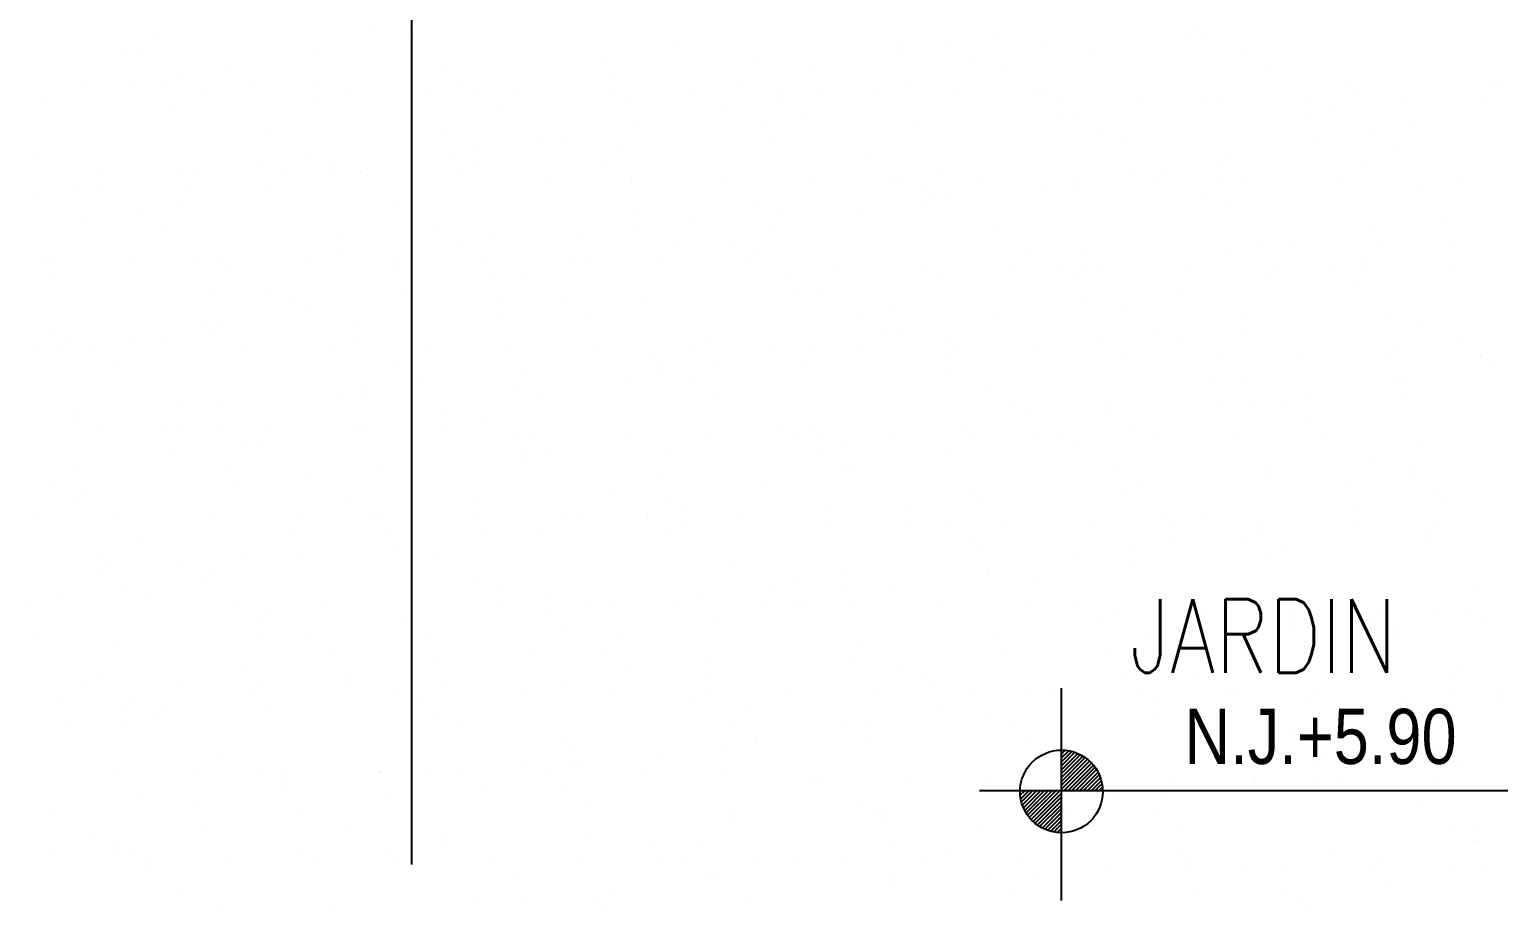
# Model space of a CAD drawing. Header units: millimetres. Extents: x -3 to 53, y -269 to 39.
# Drawn here: x 14.401 to 16.799, y 36.473 to 37.913 of the extents above; entities that cross this region are included whole.
import ezdxf
from ezdxf.enums import TextEntityAlignment as Align
from ezdxf.xclip import XClip

# ---------------------------------------------------------------- set-up
doc = ezdxf.new("R2010")
doc.units = ezdxf.units.MM
doc.header["$LTSCALE"] = 15
doc.header["$XCLIPFRAME"] = 2
for name, pattern in [('ACAD_ISO07W100', [3, 0, -3]), ('PHANTOM', [63.5, 31.75, -6.35, 6.35, -6.35, 6.35, -6.35]), ('PHANTOM2', [1.25, 0.625, -0.125, 0.125, -0.125, 0.125, -0.125])]:
    doc.linetypes.add(name, pattern=pattern)
doc.layers.get('0').update_dxf_attribs({"color": 250})
for name, color, linetype in [('A-EJES', 251, 'PHANTOM'), ('A-NIVELES-NPT', 252, 'Continuous'), ('A-TEXTO-AMBIENTE', 252, 'Continuous'), ('DLP_VERDE', 250, 'Continuous')]:
    doc.layers.add(name, color=color, linetype=linetype)
doc.layers.add('A-MUROS', color=252, linetype='Continuous', lineweight=30)
doc.styles.add('R80', font='ARIALN.TTF', dxfattribs={"height": 2.03})
doc.styles.add('ROMANS', font='romans.shx', dxfattribs={"width": 0.8})

# ---------------------------------------------------------------- blocks, each defined once
blk = doc.blocks.new('A$C9f73720c')
at = {"layer": 'DLP_VERDE', "linetype": 'Continuous'}
for p, q in [((41.685, 103.1247), (41.685, 103.1247)), ((41.6857, 103.1153), (41.6857, 103.1153)), ((41.7083, 103.0961), (41.7083, 103.0961)), ((41.828, 103.0192), (41.828, 103.0192)), ((41.6676, 102.9672), (41.6676, 102.9672)), ((41.7123, 102.9672), (41.7123, 102.9672)), ((41.8722, 102.9741), (41.8722, 102.9741)), ((41.9166, 102.9761), (41.9166, 102.9761)), ((42.1092, 102.9673), (42.1092, 102.9673)), ((42.1253, 102.9852), (42.1253, 102.9852)), ((41.8111, 102.959), (41.8111, 102.959)), ((41.9574, 102.9596), (41.9574, 102.9596)), ((42.1057, 102.9667), (42.1057, 102.9667)), ((41.7382, 102.9369), (41.7382, 102.9369)), ((42.0747, 102.9358), (42.0747, 102.9358)), ((41.7038, 102.9054), (41.7038, 102.9054)), ((41.6148, 102.8938), (41.6148, 102.8938)), ((41.6368, 102.8909), (41.6368, 102.8909)), ((41.7558, 102.8752), (41.7558, 102.8752)), ((42.021, 102.8865), (42.021, 102.8865)), ((41.6501, 102.8561), (41.6501, 102.8561)), ((41.8598, 102.8615), (41.8598, 102.8615)), ((41.8819, 102.8586), (41.8819, 102.8586)), ((42.4717, 102.851), (42.4717, 102.851)), ((42.5161, 102.8529), (42.5161, 102.8529)), ((41.6222, 102.8231), (41.6222, 102.8231)), ((41.7705, 102.8301), (41.7705, 102.8301)), ((41.8988, 102.826), (41.8988, 102.826)), ((42.0009, 102.843), (42.0009, 102.843)), ((42.0587, 102.833), (42.0587, 102.833)), ((42.1031, 102.8349), (42.1031, 102.8349)), ((42.1049, 102.8293), (42.1049, 102.8293)), ((42.1269, 102.8264), (42.1269, 102.8264)), ((42.2085, 102.8296), (42.2085, 102.8296)), ((42.3021, 102.8346), (42.3021, 102.8346)), ((42.3118, 102.844), (42.3118, 102.844)), ((42.6387, 102.8334), (42.6387, 102.8334)), ((42.6465, 102.829), (42.6465, 102.829)), ((41.6457, 102.8149), (41.6457, 102.8149)), ((41.6901, 102.8169), (41.6901, 102.8169)), ((41.9139, 102.8219), (41.9139, 102.8219)), ((41.9312, 102.8042), (41.9312, 102.8042)), ((42.0602, 102.8225), (42.0602, 102.8225)), ((42.2459, 102.8107), (42.2459, 102.8107)), ((42.2677, 102.8031), (42.2677, 102.8031)), ((42.352, 102.8213), (42.352, 102.8213)), ((42.4983, 102.822), (42.4983, 102.822)), ((42.3499, 102.797), (42.3499, 102.797)), ((42.3719, 102.7941), (42.3719, 102.7941)), ((42.4909, 102.7784), (42.4909, 102.7784)), ((42.5849, 102.7842), (42.5849, 102.7842)), ((41.5603, 102.7739), (41.5603, 102.7739)), ((41.8968, 102.7727), (41.8968, 102.7727)), ((42.214, 102.7538), (42.214, 102.7538)), ((42.5949, 102.7648), (42.5949, 102.7648)), ((42.617, 102.7619), (42.617, 102.7619)), ((41.5259, 102.7423), (41.5259, 102.7423)), ((42.7359, 102.7462), (42.7359, 102.7462)), ((42.8399, 102.7325), (42.8399, 102.7325)), ((42.862, 102.7296), (42.862, 102.7296)), ((42.866, 102.7323), (42.866, 102.7323)), ((41.8431, 102.7234), (41.8431, 102.7234)), ((42.6582, 102.7098), (42.6582, 102.7098)), ((42.7026, 102.7118), (42.7026, 102.7118)), ((42.9113, 102.7209), (42.9113, 102.7209)), ((41.4721, 102.6931), (41.4721, 102.6931)), ((41.5787, 102.6853), (41.5787, 102.6853)), ((41.725, 102.686), (41.725, 102.686)), ((41.8733, 102.693), (41.8733, 102.693)), ((42.0168, 102.6848), (42.0168, 102.6848)), ((42.0853, 102.6848), (42.0853, 102.6848)), ((42.1631, 102.6854), (42.1631, 102.6854)), ((42.2452, 102.6918), (42.2452, 102.6918)), ((42.2896, 102.6937), (42.2896, 102.6937)), ((42.3113, 102.6925), (42.3113, 102.6925)), ((42.4548, 102.6842), (42.4548, 102.6842)), ((42.4951, 102.7019), (42.4951, 102.7019)), ((42.4983, 102.7028), (42.4983, 102.7028)), ((42.6011, 102.6849), (42.6011, 102.6849)), ((42.7494, 102.6919), (42.7494, 102.6919)), ((42.8316, 102.7007), (42.8316, 102.7007)), ((42.8929, 102.6837), (42.8929, 102.6837)), ((41.4627, 102.6737), (41.4627, 102.6737)), ((41.4636, 102.6577), (41.4636, 102.6577)), ((41.5817, 102.658), (41.5817, 102.658)), ((41.6724, 102.6668), (41.6724, 102.6668)), ((41.8322, 102.6738), (41.8322, 102.6738)), ((41.8766, 102.6757), (41.8766, 102.6757)), ((42.1242, 102.6715), (42.1242, 102.6715)), ((42.4607, 102.6704), (42.4607, 102.6704)), ((41.6857, 102.6443), (41.6857, 102.6443)), ((41.7077, 102.6414), (41.7077, 102.6414)), ((41.7533, 102.6412), (41.7533, 102.6412)), ((42.0898, 102.64), (42.0898, 102.64)), ((42.7779, 102.6515), (42.7779, 102.6515)), ((41.7188, 102.6096), (41.7188, 102.6096)), ((41.8267, 102.6258), (41.8267, 102.6258)), ((41.9307, 102.6121), (41.9307, 102.6121)), ((41.9527, 102.6092), (41.9527, 102.6092)), ((42.407, 102.6211), (42.407, 102.6211)), ((42.036, 102.5907), (42.036, 102.5907)), ((42.0717, 102.5935), (42.0717, 102.5935)), ((41.6651, 102.5604), (41.6651, 102.5604)), ((42.1757, 102.5798), (42.1757, 102.5798)), ((42.1978, 102.5769), (42.1978, 102.5769)), ((42.3168, 102.5612), (42.3168, 102.5612)), ((42.6848, 102.5617), (42.6848, 102.5617)), ((42.6881, 102.5692), (42.6881, 102.5692)), ((42.8447, 102.5686), (42.8447, 102.5686)), ((42.8891, 102.5706), (42.8891, 102.5706)), ((41.5381, 102.5564), (41.5381, 102.5564)), ((41.6816, 102.5482), (41.6816, 102.5482)), ((41.8279, 102.5489), (41.8279, 102.5489)), ((41.9761, 102.5559), (41.9761, 102.5559)), ((42.1196, 102.5477), (42.1196, 102.5477)), ((42.2659, 102.5483), (42.2659, 102.5483)), ((42.2718, 102.5436), (42.2718, 102.5436)), ((42.3172, 102.5388), (42.3172, 102.5388)), ((42.4142, 102.5554), (42.4142, 102.5554)), ((42.4208, 102.5476), (42.4208, 102.5476)), ((42.4317, 102.5506), (42.4317, 102.5506)), ((42.4428, 102.5447), (42.4428, 102.5447)), ((42.4761, 102.5526), (42.4761, 102.5526)), ((42.5577, 102.5471), (42.5577, 102.5471)), ((42.6537, 102.5377), (42.6537, 102.5377)), ((42.7039, 102.5478), (42.7039, 102.5478)), ((42.8522, 102.5548), (42.8522, 102.5548)), ((41.6057, 102.5146), (41.6057, 102.5146)), ((41.6501, 102.5165), (41.6501, 102.5165)), ((41.8589, 102.5256), (41.8589, 102.5256)), ((42.0187, 102.5326), (42.0187, 102.5326)), ((42.0631, 102.5345), (42.0631, 102.5345)), ((42.5618, 102.529), (42.5618, 102.529)), ((42.6658, 102.5153), (42.6658, 102.5153)), ((42.6878, 102.5124), (42.6878, 102.5124)), ((41.4459, 102.5076), (41.4459, 102.5076)), ((41.9462, 102.5085), (41.9462, 102.5085)), ((42.2827, 102.5073), (42.2827, 102.5073)), ((42.5999, 102.4884), (42.5999, 102.4884)), ((42.8068, 102.4967), (42.8068, 102.4967)), ((41.5753, 102.4781), (41.5753, 102.4781)), ((41.9118, 102.4769), (41.9118, 102.4769)), ((41.4075, 102.4408), (41.4075, 102.4408)), ((41.5409, 102.4466), (41.5409, 102.4466)), ((42.229, 102.4581), (42.229, 102.4581)), ((41.5115, 102.4271), (41.5115, 102.4271)), ((41.5335, 102.4242), (41.5335, 102.4242)), ((41.641, 102.4193), (41.641, 102.4193)), ((41.8581, 102.4277), (41.8581, 102.4277)), ((42.079, 102.4188), (42.079, 102.4188)), ((42.517, 102.4183), (42.517, 102.4183)), ((42.8713, 102.4205), (42.8713, 102.4205)), ((42.8811, 102.4365), (42.8811, 102.4365)), ((41.4871, 102.3973), (41.4871, 102.3973)), ((41.4927, 102.4123), (41.4927, 102.4123)), ((41.6525, 102.4086), (41.6525, 102.4086)), ((41.7565, 102.3949), (41.7565, 102.3949)), ((41.7786, 102.392), (41.7786, 102.392)), ((41.7844, 102.4111), (41.7844, 102.4111)), ((41.9307, 102.4118), (41.9307, 102.4118)), ((42.2052, 102.3914), (42.2052, 102.3914)), ((42.2225, 102.4106), (42.2225, 102.4106)), ((42.2496, 102.3933), (42.2496, 102.3933)), ((42.3687, 102.4112), (42.3687, 102.4112)), ((42.4583, 102.4025), (42.4583, 102.4025)), ((42.5101, 102.4061), (42.5101, 102.4061)), ((42.6182, 102.4094), (42.6182, 102.4094)), ((42.6605, 102.41), (42.6605, 102.41)), ((42.6626, 102.4114), (42.6626, 102.4114)), ((42.8068, 102.4107), (42.8068, 102.4107)), ((42.8467, 102.405), (42.8467, 102.405)), ((41.7922, 102.3734), (41.7922, 102.3734)), ((41.8366, 102.3753), (41.8366, 102.3753)), ((41.8976, 102.3763), (41.8976, 102.3763)), ((42.0454, 102.3844), (42.0454, 102.3844)), ((42.1392, 102.3758), (42.1392, 102.3758)), ((42.4757, 102.3746), (42.4757, 102.3746)), ((41.3792, 102.3553), (41.3792, 102.3553)), ((41.4237, 102.3573), (41.4237, 102.3573)), ((41.6324, 102.3664), (41.6324, 102.3664)), ((41.7683, 102.3454), (41.7683, 102.3454)), ((42.0016, 102.3626), (42.0016, 102.3626)), ((42.0236, 102.3597), (42.0236, 102.3597)), ((42.1048, 102.3442), (42.1048, 102.3442)), ((42.1426, 102.344), (42.1426, 102.344)), ((42.7929, 102.3557), (42.7929, 102.3557)), ((42.2466, 102.3304), (42.2466, 102.3304)), ((42.2686, 102.3275), (42.2686, 102.3275)), ((42.422, 102.3254), (42.422, 102.3254)), ((41.3974, 102.315), (41.3974, 102.315)), ((41.7339, 102.3139), (41.7339, 102.3139)), ((42.3876, 102.3118), (42.3876, 102.3118)), ((42.4916, 102.2981), (42.4916, 102.2981)), ((41.3629, 102.2835), (41.3629, 102.2835)), ((41.4492, 102.2745), (41.4492, 102.2745)), ((41.5955, 102.2752), (41.5955, 102.2752)), ((41.7438, 102.2822), (41.7438, 102.2822)), ((41.8873, 102.274), (41.8873, 102.274)), ((42.0335, 102.2746), (42.0335, 102.2746)), ((42.0511, 102.295), (42.0511, 102.295)), ((42.1818, 102.2817), (42.1818, 102.2817)), ((42.3253, 102.2734), (42.3253, 102.2734)), ((42.4716, 102.2741), (42.4716, 102.2741)), ((42.5137, 102.2952), (42.5137, 102.2952)), ((42.6199, 102.2811), (42.6199, 102.2811)), ((42.6326, 102.2795), (42.6326, 102.2795)), ((42.7031, 102.2734), (42.7031, 102.2734)), ((42.7633, 102.2729), (42.7633, 102.2729)), ((41.6801, 102.2646), (41.6801, 102.2646)), ((42.3917, 102.2502), (42.3917, 102.2502)), ((42.4361, 102.2522), (42.4361, 102.2522)), ((42.6448, 102.2613), (42.6448, 102.2613)), ((42.7367, 102.2658), (42.7367, 102.2658)), ((42.7587, 102.2629), (42.7587, 102.2629)), ((42.8047, 102.2683), (42.8047, 102.2683)), ((41.8189, 102.2252), (41.8189, 102.2252)), ((41.9787, 102.2322), (41.9787, 102.2322)), ((42.0231, 102.2341), (42.0231, 102.2341)), ((42.2319, 102.2433), (42.2319, 102.2433)), ((42.3322, 102.2431), (42.3322, 102.2431)), ((42.6687, 102.2419), (42.6687, 102.2419)), ((41.3374, 102.2099), (41.3374, 102.2099)), ((41.3594, 102.207), (41.3594, 102.207)), ((41.4059, 102.2072), (41.4059, 102.2072)), ((41.5657, 102.2142), (41.5657, 102.2142)), ((41.6102, 102.2161), (41.6102, 102.2161)), ((41.9613, 102.2127), (41.9613, 102.2127)), ((42.2978, 102.2115), (42.2978, 102.2115)), ((41.4784, 102.1914), (41.4784, 102.1914)), ((41.5824, 102.1777), (41.5824, 102.1777)), ((41.5903, 102.1823), (41.5903, 102.1823)), ((41.9268, 102.1812), (41.9268, 102.1812)), ((42.615, 102.1927), (42.615, 102.1927)), ((41.6044, 102.1748), (41.6044, 102.1748)), ((41.7234, 102.1591), (41.7234, 102.1591)), ((42.244, 102.1623), (42.244, 102.1623)), ((41.4086, 102.1456), (41.4086, 102.1456)), ((41.5521, 102.1374), (41.5521, 102.1374)), ((41.5559, 102.1508), (41.5559, 102.1508)), ((41.6983, 102.1381), (41.6983, 102.1381)), ((41.8274, 102.1454), (41.8274, 102.1454)), ((41.8466, 102.1451), (41.8466, 102.1451)), ((41.8494, 102.1425), (41.8494, 102.1425)), ((41.8731, 102.1319), (41.8731, 102.1319)), ((41.9901, 102.1369), (41.9901, 102.1369)), ((42.1364, 102.1375), (42.1364, 102.1375)), ((42.2847, 102.1446), (42.2847, 102.1446)), ((42.4281, 102.1363), (42.4281, 102.1363)), ((42.5744, 102.137), (42.5744, 102.137)), ((42.7227, 102.144), (42.7227, 102.144)), ((41.9684, 102.1268), (41.9684, 102.1268)), ((42.0724, 102.1132), (42.0724, 102.1132)), ((42.0945, 102.1103), (42.0945, 102.1103)), ((42.5252, 102.1104), (42.5252, 102.1104)), ((42.5782, 102.1091), (42.5782, 102.1091)), ((42.6226, 102.111), (42.6226, 102.111)), ((41.5022, 102.1016), (41.5022, 102.1016)), ((42.0054, 102.0841), (42.0054, 102.0841)), ((42.1542, 102.08), (42.1542, 102.08)), ((42.1652, 102.091), (42.1652, 102.091)), ((42.2096, 102.093), (42.2096, 102.093)), ((42.2135, 102.0946), (42.2135, 102.0946)), ((42.3175, 102.0809), (42.3175, 102.0809)), ((42.4184, 102.1021), (42.4184, 102.1021)), ((41.3837, 102.0569), (41.3837, 102.0569)), ((41.5924, 102.066), (41.5924, 102.066)), ((41.7522, 102.073), (41.7522, 102.073)), ((41.7967, 102.0749), (41.7967, 102.0749)), ((42.3395, 102.078), (42.3395, 102.078)), ((42.4585, 102.0623), (42.4585, 102.0623)), ((42.4907, 102.0788), (42.4907, 102.0788)), ((41.3393, 102.055), (41.3393, 102.055)), ((41.7833, 102.0496), (41.7833, 102.0496)), ((42.1198, 102.0485), (42.1198, 102.0485)), ((42.5625, 102.0486), (42.5625, 102.0486)), ((42.5845, 102.0457), (42.5845, 102.0457)), ((41.4124, 102.0193), (41.4124, 102.0193)), ((41.5114, 102.0085), (41.5114, 102.0085)), ((41.7489, 102.0181), (41.7489, 102.0181)), ((41.9495, 102.008), (41.9495, 102.008)), ((42.437, 102.0296), (42.437, 102.0296)), ((42.7035, 102.0301), (42.7035, 102.0301)), ((41.3631, 102.0015), (41.3631, 102.0015)), ((41.378, 101.9877), (41.378, 101.9877)), ((41.6549, 102.0003), (41.6549, 102.0003)), ((41.8012, 102.001), (41.8012, 102.001)), ((42.0661, 101.9992), (42.0661, 101.9992)), ((42.0929, 101.9998), (42.0929, 101.9998)), ((42.2392, 102.0004), (42.2392, 102.0004)), ((42.3875, 102.0075), (42.3875, 102.0075)), ((42.531, 101.9992), (42.531, 101.9992)), ((42.6773, 101.9999), (42.6773, 101.9999)), ((41.3042, 101.9742), (41.3042, 101.9742)), ((41.4082, 101.9605), (41.4082, 101.9605)), ((41.6951, 101.9689), (41.6951, 101.9689)), ((42.6049, 101.9609), (42.6049, 101.9609)), ((42.7181, 101.9777), (42.7181, 101.9777)), ((41.3242, 101.9385), (41.3242, 101.9385)), ((41.4303, 101.9576), (41.4303, 101.9576)), ((41.5492, 101.9419), (41.5492, 101.9419)), ((42.1919, 101.9429), (42.1919, 101.9429)), ((42.3472, 101.9473), (42.3472, 101.9473)), ((42.3517, 101.9499), (42.3517, 101.9499)), ((42.3961, 101.9518), (42.3961, 101.9518)), ((42.6837, 101.9461), (42.6837, 101.9461)), ((41.5258, 101.9138), (41.5258, 101.9138)), ((41.5702, 101.9157), (41.5702, 101.9157)), ((41.6532, 101.9282), (41.6532, 101.9282)), ((41.6753, 101.9253), (41.6753, 101.9253)), ((41.7789, 101.9248), (41.7789, 101.9248)), ((41.9387, 101.9318), (41.9387, 101.9318)), ((41.9763, 101.9169), (41.9763, 101.9169)), ((41.9832, 101.9338), (41.9832, 101.9338)), ((42.3128, 101.9158), (42.3128, 101.9158)), ((41.3659, 101.9068), (41.3659, 101.9068)), ((41.7943, 101.9096), (41.7943, 101.9096)), ((41.8983, 101.896), (41.8983, 101.896)), ((41.9203, 101.8931), (41.9203, 101.8931)), ((42.63, 101.8969), (42.63, 101.8969)), ((41.3197, 101.8637), (41.3197, 101.8637)), ((41.466, 101.8644), (41.466, 101.8644)), ((41.6054, 101.8866), (41.6054, 101.8866)), ((41.6143, 101.8714), (41.6143, 101.8714)), ((41.904, 101.8639), (41.904, 101.8639)), ((41.9419, 101.8854), (41.9419, 101.8854)), ((42.0393, 101.8774), (42.0393, 101.8774)), ((42.0523, 101.8709), (42.0523, 101.8709)), ((42.2591, 101.8665), (42.2591, 101.8665)), ((42.4903, 101.8704), (42.4903, 101.8704)), ((41.2344, 101.8562), (41.2344, 101.8562)), ((41.5709, 101.855), (41.5709, 101.855)), ((41.7577, 101.8632), (41.7577, 101.8632)), ((42.1433, 101.8637), (42.1433, 101.8637)), ((42.1653, 101.8608), (42.1653, 101.8608)), ((42.1958, 101.8627), (42.1958, 101.8627)), ((42.2843, 101.8451), (42.2843, 101.8451)), ((42.3421, 101.8633), (42.3421, 101.8633)), ((42.6338, 101.8621), (42.6338, 101.8621)), ((41.8881, 101.8362), (41.8881, 101.8362)), ((42.3883, 101.8314), (42.3883, 101.8314)), ((42.4104, 101.8285), (42.4104, 101.8285)), ((41.5172, 101.8058), (41.5172, 101.8058)), ((42.1697, 101.7926), (42.1697, 101.7926)), ((42.3784, 101.8017), (42.3784, 101.8017)), ((42.5294, 101.8129), (42.5294, 101.8129)), ((42.5382, 101.8087), (42.5382, 101.8087)), ((42.5402, 101.8146), (42.5402, 101.8146)), ((42.5826, 101.8106), (42.5826, 101.8106)), ((42.6334, 101.7992), (42.6334, 101.7992)), ((42.6554, 101.7963), (42.6554, 101.7963)), ((41.7123, 101.7726), (41.7123, 101.7726)), ((41.7567, 101.7746), (41.7567, 101.7746)), ((41.9654, 101.7837), (41.9654, 101.7837)), ((42.1252, 101.7907), (42.1252, 101.7907)), ((42.1693, 101.7843), (42.1693, 101.7843)), ((42.5058, 101.7831), (42.5058, 101.7831)), ((41.2993, 101.7546), (41.2993, 101.7546)), ((41.3437, 101.7565), (41.3437, 101.7565)), ((41.5524, 101.7656), (41.5524, 101.7656)), ((41.7983, 101.7539), (41.7983, 101.7539)), ((42.1348, 101.7527), (42.1348, 101.7527)), ((41.2341, 101.7433), (41.2341, 101.7433)), ((41.2561, 101.7404), (41.2561, 101.7404)), ((41.2791, 101.7348), (41.2791, 101.7348)), ((41.3751, 101.7247), (41.3751, 101.7247)), ((41.4225, 101.7266), (41.4225, 101.7266)), ((41.4274, 101.7235), (41.4274, 101.7235)), ((41.5688, 101.7273), (41.5688, 101.7273)), ((41.7171, 101.7343), (41.7171, 101.7343)), ((41.7639, 101.7224), (41.7639, 101.7224)), ((41.8606, 101.7261), (41.8606, 101.7261)), ((42.0069, 101.7268), (42.0069, 101.7268)), ((42.1551, 101.7338), (42.1551, 101.7338)), ((42.2986, 101.7256), (42.2986, 101.7256)), ((42.4449, 101.7262), (42.4449, 101.7262)), ((42.452, 101.7338), (42.452, 101.7338)), ((42.5932, 101.7333), (42.5932, 101.7333)), ((41.4791, 101.711), (41.4791, 101.711)), ((41.5011, 101.7081), (41.5011, 101.7081)), ((42.0811, 101.7035), (42.0811, 101.7035)), ((41.393, 101.692), (41.393, 101.692)), ((41.6201, 101.6924), (41.6201, 101.6924)), ((41.7102, 101.6731), (41.7102, 101.6731)), ((41.7241, 101.6788), (41.7241, 101.6788)), ((41.7461, 101.6759), (41.7461, 101.6759)), ((41.8651, 101.6602), (41.8651, 101.6602)), ((42.3117, 101.6495), (42.3117, 101.6495)), ((42.3562, 101.6514), (42.3562, 101.6514)), ((42.3622, 101.6516), (42.3622, 101.6516)), ((42.5649, 101.6605), (42.5649, 101.6605)), ((41.3392, 101.6427), (41.3392, 101.6427)), ((41.7389, 101.6245), (41.7389, 101.6245)), ((41.8988, 101.6314), (41.8988, 101.6314)), ((41.9432, 101.6334), (41.9432, 101.6334)), ((41.9691, 101.6465), (41.9691, 101.6465)), ((41.9912, 101.6436), (41.9912, 101.6436)), ((42.1102, 101.6279), (42.1102, 101.6279)), ((42.1519, 101.6425), (42.1519, 101.6425)), ((41.3259, 101.6064), (41.3259, 101.6064)), ((41.4858, 101.6134), (41.4858, 101.6134)), ((41.5302, 101.6154), (41.5302, 101.6154)), ((41.9913, 101.6212), (41.9913, 101.6212)), ((42.2142, 101.6142), (42.2142, 101.6142)), ((42.2362, 101.6113), (42.2362, 101.6113)), ((42.3278, 101.62), (42.3278, 101.62)), ((41.2336, 101.5907), (41.2336, 101.5907)), ((41.3819, 101.5977), (41.3819, 101.5977)), ((41.5254, 101.5895), (41.5254, 101.5895)), ((41.6204, 101.5908), (41.6204, 101.5908)), ((41.6717, 101.5902), (41.6717, 101.5902)), ((41.8199, 101.5972), (41.8199, 101.5972)), ((41.9569, 101.5897), (41.9569, 101.5897)), ((41.9634, 101.589), (41.9634, 101.589)), ((42.1097, 101.5897), (42.1097, 101.5897)), ((42.258, 101.5967), (42.258, 101.5967)), ((42.3552, 101.5957), (42.3552, 101.5957)), ((42.4015, 101.5885), (42.4015, 101.5885)), ((42.4592, 101.582), (42.4592, 101.582)), ((42.4812, 101.5791), (42.4812, 101.5791)), ((42.5477, 101.5891), (42.5477, 101.5891)), ((41.2494, 101.5605), (41.2494, 101.5605)), ((41.586, 101.5593), (41.586, 101.5593)), ((42.2741, 101.5708), (42.2741, 101.5708)), ((42.6002, 101.5634), (42.6002, 101.5634)), ((41.215, 101.5289), (41.215, 101.5289)), ((41.9031, 101.5404), (41.9031, 101.5404)), ((41.2009, 101.5075), (41.2009, 101.5075)), ((41.5322, 101.51), (41.5322, 101.51)), ((42.4982, 101.5083), (42.4982, 101.5083)), ((42.5427, 101.5102), (42.5427, 101.5102)), ((42.5552, 101.5189), (42.5552, 101.5189)), ((41.3049, 101.4938), (41.3049, 101.4938)), ((41.327, 101.4909), (41.327, 101.4909)), ((41.9254, 101.4833), (41.9254, 101.4833)), ((42.0853, 101.4903), (42.0853, 101.4903)), ((42.1297, 101.4922), (42.1297, 101.4922)), ((42.1843, 101.4885), (42.1843, 101.4885)), ((42.3384, 101.5013), (42.3384, 101.5013)), ((42.5208, 101.4873), (42.5208, 101.4873)), ((41.1613, 101.4797), (41.1613, 101.4797)), ((41.3037, 101.4561), (41.3037, 101.4561)), ((41.4459, 101.4752), (41.4459, 101.4752)), ((41.4848, 101.4606), (41.4848, 101.4606)), ((41.5124, 101.4653), (41.5124, 101.4653)), ((41.55, 101.4616), (41.55, 101.4616)), ((41.572, 101.4587), (41.572, 101.4587)), ((41.6723, 101.4722), (41.6723, 101.4722)), ((41.7167, 101.4742), (41.7167, 101.4742)), ((41.8134, 101.4581), (41.8134, 101.4581)), ((41.9228, 101.4601), (41.9228, 101.4601)), ((42.1499, 101.457), (42.1499, 101.457)), ((42.3608, 101.4596), (42.3608, 101.4596)), ((41.0994, 101.4472), (41.0994, 101.4472)), ((41.1902, 101.4529), (41.1902, 101.4529)), ((41.2593, 101.4542), (41.2593, 101.4542)), ((41.3365, 101.4536), (41.3365, 101.4536)), ((41.6282, 101.4524), (41.6282, 101.4524)), ((41.691, 101.443), (41.691, 101.443)), ((41.7745, 101.4531), (41.7745, 101.4531)), ((42.0663, 101.4519), (42.0663, 101.4519)), ((42.2125, 101.4525), (42.2125, 101.4525)), ((42.4671, 101.4381), (42.4671, 101.4381)), ((42.5043, 101.4513), (42.5043, 101.4513)), ((41.4424, 101.4278), (41.4424, 101.4278)), ((41.7789, 101.4266), (41.7789, 101.4266)), ((41.795, 101.4293), (41.795, 101.4293)), ((41.817, 101.4264), (41.817, 101.4264)), ((41.936, 101.4107), (41.936, 101.4107)), ((41.0715, 101.3974), (41.0715, 101.3974)), ((41.408, 101.3962), (41.408, 101.3962)), ((42.04, 101.397), (42.04, 101.397)), ((42.062, 101.3941), (42.062, 101.3941)), ((42.0961, 101.4077), (42.0961, 101.4077)), ((41.7252, 101.3773), (41.7252, 101.3773)), ((42.181, 101.3785), (42.181, 101.3785)), ((42.285, 101.3648), (42.285, 101.3648)), ((42.3071, 101.3619), (42.3071, 101.3619)), ((42.5249, 101.3602), (42.5249, 101.3602)), ((41.3543, 101.347), (41.3543, 101.347)), ((42.1119, 101.3421), (42.1119, 101.3421)), ((42.2718, 101.3491), (42.2718, 101.3491)), ((42.3162, 101.351), (42.3162, 101.351)), ((42.3773, 101.3558), (42.3773, 101.3558)), ((42.4261, 101.3462), (42.4261, 101.3462)), ((41.1496, 101.3241), (41.1496, 101.3241)), ((41.293, 101.3158), (41.293, 101.3158)), ((41.4393, 101.3165), (41.4393, 101.3165)), ((41.4458, 101.313), (41.4458, 101.313)), ((41.4902, 101.315), (41.4902, 101.315)), ((41.5876, 101.3235), (41.5876, 101.3235)), ((41.6989, 101.3241), (41.6989, 101.3241)), ((41.7311, 101.3153), (41.7311, 101.3153)), ((41.8588, 101.3311), (41.8588, 101.3311)), ((41.8773, 101.316), (41.8773, 101.316)), ((41.9032, 101.333), (41.9032, 101.333)), ((42.0063, 101.3254), (42.0063, 101.3254)), ((42.0256, 101.323), (42.0256, 101.323)), ((42.1691, 101.3148), (42.1691, 101.3148)), ((42.3154, 101.3154), (42.3154, 101.3154)), ((42.3428, 101.3243), (42.3428, 101.3243)), ((42.4637, 101.3225), (42.4637, 101.3225)), ((42.5301, 101.3325), (42.5301, 101.3325)), ((42.5521, 101.3296), (42.5521, 101.3296)), ((41.0772, 101.2969), (41.0772, 101.2969)), ((41.2859, 101.3061), (41.2859, 101.3061)), ((41.6354, 101.2951), (41.6354, 101.2951)), ((41.9719, 101.2939), (41.9719, 101.2939)), ((41.1308, 101.2766), (41.1308, 101.2766)), ((41.1528, 101.2737), (41.1528, 101.2737)), ((41.2645, 101.2647), (41.2645, 101.2647)), ((42.2891, 101.275), (42.2891, 101.275)), ((41.2718, 101.258), (41.2718, 101.258)), ((41.3758, 101.2444), (41.3758, 101.2444)), ((41.3978, 101.2415), (41.3978, 101.2415)), ((41.601, 101.2635), (41.601, 101.2635)), ((41.9182, 101.2446), (41.9182, 101.2446)), ((41.2301, 101.2332), (41.2301, 101.2332)), ((41.5168, 101.2258), (41.5168, 101.2258)), ((41.5472, 101.2143), (41.5472, 101.2143)), ((41.6208, 101.2121), (41.6208, 101.2121)), ((41.6429, 101.2092), (41.6429, 101.2092)), ((41.7618, 101.1935), (41.7618, 101.1935)), ((42.1993, 101.1927), (42.1993, 101.1927)), ((42.2984, 101.2009), (42.2984, 101.2009)), ((42.4583, 101.2079), (42.4583, 101.2079)), ((42.5027, 101.2099), (42.5027, 101.2099)), ((41.1041, 101.1799), (41.1041, 101.1799)), ((41.1763, 101.1839), (41.1763, 101.1839)), ((41.2524, 101.187), (41.2524, 101.187)), ((41.3959, 101.1787), (41.3959, 101.1787)), ((41.5421, 101.1794), (41.5421, 101.1794)), ((41.6323, 101.1719), (41.6323, 101.1719)), ((41.6767, 101.1738), (41.6767, 101.1738)), ((41.6904, 101.1864), (41.6904, 101.1864)), ((41.8339, 101.1782), (41.8339, 101.1782)), ((41.8658, 101.1798), (41.8658, 101.1798)), ((41.8854, 101.1829), (41.8854, 101.1829)), ((41.8879, 101.1769), (41.8879, 101.1769)), ((41.9802, 101.1789), (41.9802, 101.1789)), ((42.0453, 101.1899), (42.0453, 101.1899)), ((42.0897, 101.1918), (42.0897, 101.1918)), ((42.1285, 101.1859), (42.1285, 101.1859)), ((42.2719, 101.1777), (42.2719, 101.1777)), ((42.4182, 101.1783), (42.4182, 101.1783)), ((41.0594, 101.1469), (41.0594, 101.1469)), ((41.2193, 101.1538), (41.2193, 101.1538)), ((41.2637, 101.1558), (41.2637, 101.1558)), ((41.4724, 101.1649), (41.4724, 101.1649)), ((41.8284, 101.1624), (41.8284, 101.1624)), ((42.0069, 101.1613), (42.0069, 101.1613)), ((42.1109, 101.1476), (42.1109, 101.1476)), ((42.1329, 101.1447), (42.1329, 101.1447)), ((42.1649, 101.1612), (42.1649, 101.1612)), ((41.4574, 101.132), (41.4574, 101.132)), ((41.794, 101.1308), (41.794, 101.1308)), ((42.2519, 101.129), (42.2519, 101.129)), ((42.4821, 101.1423), (42.4821, 101.1423)), ((41.0865, 101.1016), (41.0865, 101.1016)), ((41.423, 101.1005), (41.423, 101.1005)), ((42.1111, 101.112), (42.1111, 101.112)), ((42.3559, 101.1153), (42.3559, 101.1153)), ((42.3779, 101.1124), (42.3779, 101.1124)), ((41.7402, 101.0816), (41.7402, 101.0816)), ((40.9786, 101.0565), (40.9786, 101.0565)), ((41.0521, 101.0701), (41.0521, 101.0701)), ((41.3552, 101.0498), (41.3552, 101.0498)), ((41.3693, 101.0512), (41.3693, 101.0512)), ((41.7933, 101.0493), (41.7933, 101.0493)), ((42.2313, 101.0488), (42.2313, 101.0488)), ((42.2318, 101.0487), (42.2318, 101.0487)), ((42.2762, 101.0507), (42.2762, 101.0507)), ((42.3923, 101.06), (42.3923, 101.06)), ((41.0607, 101.0421), (41.0607, 101.0421)), ((41.0976, 101.0408), (41.0976, 101.0408)), ((41.2016, 101.0272), (41.2016, 101.0272)), ((41.2069, 101.0428), (41.2069, 101.0428)), ((41.4987, 101.0416), (41.4987, 101.0416)), ((41.645, 101.0423), (41.645, 101.0423)), ((41.8188, 101.0307), (41.8188, 101.0307)), ((41.8632, 101.0326), (41.8632, 101.0326)), ((41.9367, 101.0411), (41.9367, 101.0411)), ((42.0214, 101.0297), (42.0214, 101.0297)), ((42.0719, 101.0417), (42.0719, 101.0417)), ((42.083, 101.0418), (42.083, 101.0418)), ((42.3579, 101.0285), (42.3579, 101.0285)), ((42.3748, 101.0406), (42.3748, 101.0406)), ((40.9984, 101.0209), (40.9984, 101.0209)), ((41.2237, 101.0243), (41.2237, 101.0243)), ((41.2459, 101.0057), (41.2459, 101.0057)), ((41.3427, 101.0086), (41.3427, 101.0086)), ((41.4058, 101.0127), (41.4058, 101.0127)), ((41.4502, 101.0146), (41.4502, 101.0146)), ((41.6589, 101.0237), (41.6589, 101.0237)), ((40.9928, 100.9946), (40.9928, 100.9946)), ((41.0372, 100.9966), (41.0372, 100.9966)), ((41.4467, 100.9949), (41.4467, 100.9949)), ((41.4687, 100.992), (41.4687, 100.992)), ((41.6504, 100.9993), (41.6504, 100.9993)), ((41.9869, 100.9981), (41.9869, 100.9981)), ((42.3041, 100.9793), (42.3041, 100.9793)), ((41.2795, 100.9689), (41.2795, 100.9689)), ((41.5877, 100.9763), (41.5877, 100.9763)), ((41.616, 100.9678), (41.616, 100.9678)), ((41.6917, 100.9626), (41.6917, 100.9626)), ((41.7137, 100.9597), (41.7137, 100.9597)), ((41.2451, 100.9374), (41.2451, 100.9374)), ((41.8327, 100.9441), (41.8327, 100.9441)), ((41.9332, 100.9489), (41.9332, 100.9489)), ((41.9367, 100.9304), (41.9367, 100.9304)), ((41.02, 100.9133), (41.02, 100.9133)), ((41.1635, 100.905), (41.1635, 100.905)), ((41.3098, 100.9057), (41.3098, 100.9057)), ((41.4581, 100.9127), (41.4581, 100.9127)), ((41.5623, 100.9185), (41.5623, 100.9185)), ((41.7478, 100.9052), (41.7478, 100.9052)), ((41.8961, 100.9122), (41.8961, 100.9122)), ((41.9588, 100.9275), (41.9588, 100.9275)), ((42.0777, 100.9118), (42.0777, 100.9118)), ((42.1859, 100.9047), (42.1859, 100.9047)), ((42.3341, 100.9117), (42.3341, 100.9117)), ((42.4183, 100.9075), (42.4183, 100.9075)), ((41.1913, 100.8882), (41.1913, 100.8882)), ((41.6015, 100.9045), (41.6015, 100.9045)), ((41.8454, 100.8825), (41.8454, 100.8825)), ((42.0053, 100.8895), (42.0053, 100.8895)), ((42.0396, 100.904), (42.0396, 100.904)), ((42.0497, 100.8915), (42.0497, 100.8915)), ((42.1817, 100.8981), (42.1817, 100.8981)), ((42.2038, 100.8952), (42.2038, 100.8952)), ((42.2143, 100.897), (42.2143, 100.897)), ((42.2584, 100.9006), (42.2584, 100.9006)), ((41.4324, 100.8645), (41.4324, 100.8645)), ((41.5923, 100.8715), (41.5923, 100.8715)), ((41.6367, 100.8734), (41.6367, 100.8734)), ((41.8434, 100.8666), (41.8434, 100.8666)), ((42.1799, 100.8654), (42.1799, 100.8654)), ((42.3228, 100.8796), (42.3228, 100.8796)), ((41.0194, 100.8465), (41.0194, 100.8465)), ((41.1793, 100.8535), (41.1793, 100.8535)), ((41.2237, 100.8554), (41.2237, 100.8554)), ((41.4725, 100.8362), (41.4725, 100.8362)), ((41.809, 100.8351), (41.809, 100.8351)), ((42.1262, 100.8162), (42.1262, 100.8162)), ((41.1015, 100.8059), (41.1015, 100.8059)), ((41.1685, 100.7914), (41.1685, 100.7914)), ((41.4381, 100.8047), (41.4381, 100.8047)), ((41.7552, 100.7858), (41.7552, 100.7858)), ((41.2663, 100.7679), (41.2663, 100.7679)), ((41.2725, 100.7777), (41.2725, 100.7777)), ((41.2945, 100.7748), (41.2945, 100.7748)), ((41.4126, 100.7686), (41.4126, 100.7686)), ((41.5609, 100.7756), (41.5609, 100.7756)), ((41.7044, 100.7674), (41.7044, 100.7674)), ((41.8507, 100.7681), (41.8507, 100.7681)), ((41.9989, 100.7751), (41.9989, 100.7751)), ((42.1424, 100.7669), (42.1424, 100.7669)), ((42.2887, 100.7676), (42.2887, 100.7676)), ((41.3843, 100.7555), (41.3843, 100.7555)), ((41.4135, 100.7591), (41.4135, 100.7591)), ((41.5175, 100.7454), (41.5175, 100.7454)), ((41.5396, 100.7425), (41.5396, 100.7425)), ((42.0319, 100.7414), (42.0319, 100.7414)), ((42.1918, 100.7483), (42.1918, 100.7483)), ((42.2362, 100.7503), (42.2362, 100.7503)), ((41.4102, 100.7142), (41.4102, 100.7142)), ((41.6189, 100.7233), (41.6189, 100.7233)), ((41.6586, 100.7269), (41.6586, 100.7269)), ((41.7626, 100.7132), (41.7626, 100.7132)), ((41.7788, 100.7303), (41.7788, 100.7303)), ((41.8232, 100.7322), (41.8232, 100.7322)), ((42.0364, 100.7339), (42.0364, 100.7339)), ((42.3729, 100.7327), (42.3729, 100.7327)), ((41.6654, 100.7035), (41.6654, 100.7035)), ((41.7846, 100.7103), (41.7846, 100.7103)), ((41.9036, 100.6946), (41.9036, 100.6946)), ((42.002, 100.7024), (42.002, 100.7024)), ((41.631, 100.672), (41.631, 100.672)), ((42.0076, 100.6809), (42.0076, 100.6809)), ((42.0296, 100.678), (42.0296, 100.678)), ((42.3191, 100.6835), (42.3191, 100.6835)), ((41.9482, 100.6531), (41.9482, 100.6531)), ((42.1486, 100.6624), (42.1486, 100.6624)), ((42.2526, 100.6487), (42.2526, 100.6487)), ((42.2746, 100.6458), (42.2746, 100.6458)), ((41.6637, 100.6385), (41.6637, 100.6385)), ((41.8072, 100.6303), (41.8072, 100.6303)), ((41.9535, 100.631), (41.9535, 100.631)), ((42.1018, 100.638), (42.1018, 100.638)), ((42.2453, 100.6298), (42.2453, 100.6298)), ((42.2184, 100.6002), (42.2184, 100.6002)), ((42.2294, 100.6012), (42.2294, 100.6012)), ((41.8054, 100.5822), (41.8054, 100.5822)), ((41.8584, 100.5708), (41.8584, 100.5708)), ((41.9653, 100.5891), (41.9653, 100.5891)), ((42.0097, 100.5911), (42.0097, 100.5911)), ((42.1949, 100.5697), (42.1949, 100.5697)), ((42.1412, 100.5204), (42.1412, 100.5204)), ((42.2046, 100.5009), (42.2046, 100.5009))]:
    blk.add_line(p, q, dxfattribs=at)
at = {"style": 'R80'}
for height, rotation, p in [(0.09, 0.009, (39.554, 141.0046, 0)), (0.09, 0.009, (45.7984, 139.3226, 0)), (0.09, 0.009, (50.4634, 135.3578, 0)), (0.09, 0.009, (41.9784, 129.0436, 0)), (0.09, 0.009, (37.8409, 128.6089, 0)), (0.09, 0.009, (35.483, 116.3582, 0)), (0.09, 0.009, (38.5607, 113.6321, 0)), (0.09, 0.009, (45.1292, 84.3757, 0)), (0.09, 0.009, (43.9111, 83.9335, 0)), (0.09, 0.009, (43.1485, 83.401, 0)), (0.09, 0.009, (28.0067, 80.1071, 0)), (0.09, 0.009, (44.3753, 79.9046, 0)), (0.09, 0.009, (55.151, 79.2173, 0)), (0.09, 0.009, (38.2608, 76.0049)), (0.09, 0.009, (39.0036, 75.5558)), (0.09, 0.009, (27.5137, 75.2133, 0)), (0.09, 0.009, (27.5137, 75.2133, 0)), (0.09, 0.009, (39.8519, 75.1543)), (0.09, 0.009, (25.3599, 70.2709, 0)), (0.09, 0.009, (32.1646, 69.192, 0)), (0.09, 0.009, (32.1646, 69.192, 0)), (0.09, 0.009, (26.9947, 68.6392, 0)), (0.09, 0.009, (59.8504, 67.3859, 0)), (0.09, 0.009, (24.839, 65.5107, 0)), (0.09, 0.009, (24.839, 65.5107, 0)), (0.09, 0.009, (33.5008, 60.261, 0)), (0.09, 0.009, (33.5008, 60.261, 0)), (0.09, 347.3908, (17.1069, 59.2726, 0)), (0.09, 0.009, (26.4708, 59.2035, 0)), (0.09, 0.009, (26.4708, 59.2035, 0)), (0.09, 0.009, (23.1216, 58.7685, 0)), (0.09, 0.009, (23.1216, 58.7685, 0)), (0.09, 0.009, (27.6632, 55.3959, 0)), (0.09, 0.009, (27.6632, 55.3959, 0)), (0.09, 0.009, (22.2239, 54.9818, 0)), (0.09, 0.009, (22.2239, 54.9818, 0)), (0.09, 0.009, (65.7174, 53.5803, 0)), (0.09, 0.009, (38.377, 51.7166, 0)), (0.09, 0.009, (38.377, 51.7166, 0)), (0.09, 0.009, (21.0294, 51.3767, 0)), (0.09, 0.009, (21.0294, 51.3767, 0)), (0.09, 0.009, (29.4091, 50.8876, 0)), (0.09, 0.009, (29.4091, 50.8876, 0)), (0.09, 0.009, (22.5184, 48.0808, 0)), (0.09, 0.009, (22.5184, 48.0808, 0)), (0.09, 0.009, (32.8305, 47.9478, 0)), (0.09, 0.009, (38.6414, 47.9238, 0)), (0.09, 1.5576, (45.5013, 47.0033, 0)), (0.09, 1.5576, (45.5013, 47.0033, 0)), (0.09, 1.5576, (42.9613, 45.8781, 0)), (0.09, 0.009, (31.2252, 43.4352, 0)), (0.09, 0.009, (31.2252, 43.4352, 0)), (0.09, 0.009, (24.8291, 43.3056, 0)), (0.09, 0.009, (24.8291, 43.3056, 0)), (0.09, 0.009, (28.8684, 42.6092, 0)), (0.09, 0.009, (28.8684, 42.6092, 0)), (0.09, 0.009, (46.0815, 42.4048, 0)), (0.09, 0.009, (19.0307, 42.0559, 0)), (0.09, 0.009, (19.0307, 42.0559, 0)), (0.09, 0.009, (70.9067, 41.0329, 0)), (0.09, 0.009, (22.7765, 38.7407, 0)), (0.09, 0.009, (22.7765, 38.7407, 0)), (0.09, 0.009, (17.8952, 37.4624, 0)), (0.09, 0.009, (17.8952, 37.4624, 0)), (0.09, 0.009, (25.8226, 33.2142, 0)), (0.09, 0.009, (21.5027, 31.2754, 0)), (0.1403, 0.009, (43.0178, 29.8778, 0)), (0.09, 0.009, (24.3978, 29.2659, 0)), (0.09, 0.009, (49.7565, 29.0287, 0)), (0.09, 0.009, (16.51, 28.4123, 0)), (0.09, 0.009, (16.51, 28.4123, 0)), (0.09, 0.009, (40.7946, 24.893, 0)), (0.09, 0.009, (18.1268, 23.6374, 0)), (0.09, 0.009, (20.346, 20.3291, 0)), (0.09, 0.009, (38.3365, 19.4632, 0)), (0.09, 0.009, (18.2869, 15.9828, 0)), (0.09, 0.009, (36.6694, 12.5977, 0)), (0.09, 337.7998, (24.7536, 11.2334, 0)), (0.09, 0.009, (33.5928, 10.3508, 0)), (0.09, 337.7998, (21.6109, 10.1247, 0)), (0.09, 337.7998, (16.5605, 9.5998, 0)), (0.09, 337.7998, (29.9414, 8.9534, 0)), (0.09, 337.7998, (31.6402, 7.9561, 0)), (0.09, 337.7998, (26.736, 7.7966, 0)), (0.09, 337.7998, (32.0288, 7.0232, 0)), (0.09, 0.009, (16.5347, 5.5678, 0)), (0.09, 0.009, (23.3239, 5.5763, 0)), (0.09, 0.009, (34.4718, 3.6379, 0))]:
    blk.add_attdef('N.P.T.+0.00', text='', height=height, rotation=rotation, dxfattribs=at).set_placement(p, align=Align.MIDDLE_CENTER)
for p in [(49.9263, 138.2431, 0), (56.6904, 136.252, 0), (60.5336, 135.5237, 0), (42.6322, 135.1839), (46.2516, 126.9171), (35.1548, 97.8545, 0), (31.2618, 93.9445, 0), (17.9393, 86.8861, 0), (34.7444, 85.6148, 0), (35.5048, 81.4636, 0), (34.6534, 76.9929, 0), (59.6668, 73.2509), (40.4113, 65.8421, 0), (43.5611, 65.2125, 0), (64.4681, 61.3857), (43.9111, 51.4927, 0), (32.9744, 51.0828, 0), (69.3242, 50.0814, 0), (48.0327, 50.0735, 0), (52.9599, 39.4701, 0), (74.4159, 35.7467, 0)]:
    blk.add_attdef('N.P.T.+0.00', text='', height=0.2109, dxfattribs=at).set_placement(p, align=Align.MIDDLE_CENTER)
blk = doc.blocks.new('SIM NIVEL PLANTA')
at = {"linetype": 'Continuous'}
h = blk.add_hatch(dxfattribs=at)
h.set_pattern_fill('_USER', color=256, scale=0.089997, angle=45, style=0, pattern_type=0)
h.set_pattern_definition([(45, (31854.49523, 23864.84028), (-0.06363728001, 0.06363728001), [])])
h.paths.add_polyline_path([(-17.329, 0), (-15.979, 0, 0.409209), (-17.329, 1.327)])
h.paths.add_polyline_path([(-18.679, 0, 0.004279), (-18.679, -0.023, 0.414214), (-17.329, -1.373), (-17.329, 0)])
for p, q in [((-17.329, -3.577), (-17.329, 3.344)), ((-2, 0), (-20, 0))]:
    blk.add_line(p, q)
blk.add_circle((-17.329, -0.023), 1.35, dxfattribs=at)
at = {"style": 'R80'}
blk.add_attdef('N.P.T.+0.00', text='', height=1.8, dxfattribs=at).set_placement((-8.871, 1.774), align=Align.MIDDLE_CENTER)
blk = doc.blocks.new('Ejes_Torre G')
at = {"layer": 'A-EJES', "linetype": 'PHANTOM2', "ltscale": 0.5}
blk.add_lwpolyline([(15.025, 16.65), (15.025, 14.35)], dxfattribs=at)

msp = doc.modelspace()

# ---------------------------------------------------------------- block references
at = {"linetype": 'ACAD_ISO07W100', "ltscale": 5}
ref = msp.add_blockref('A$C9f73720c', (-94.0043, 47.5864), dxfattribs=dict(at, rotation=286.9770955472961))
XClip(ref).set_block_clipping_path([(53.9739667831, 80.2683385944), (69.3730303047, 130.7085147865), (51.0595701083, 136.2994971771), (35.6605065867, 85.8593209849)])

# ---------------------------------------------------------------- next in the draw order: block references
at = {"layer": 'A-MUROS'}
msp.add_blockref('Ejes_Torre G', (0, 22.2), dxfattribs=at)
at = {"layer": 'A-NIVELES-NPT', "xscale": 0.05, "yscale": 0.05, "zscale": 0.05}
msp.add_blockref('SIM NIVEL PLANTA', (16.9523, 36.6702, 0), dxfattribs=at).add_auto_attribs({'N.P.T.+0.00': 'N.J.+5.90'})

# ---------------------------------------------------------------- next in the draw order: texts
at = {"layer": 'A-TEXTO-AMBIENTE', "style": 'ROMANS', "width": 0.8}
msp.add_text('JARDIN', height=0.12, dxfattribs=at).set_placement((16.4154, 36.8627), align=Align.CENTER)

doc.saveas('drawing.dxf')
